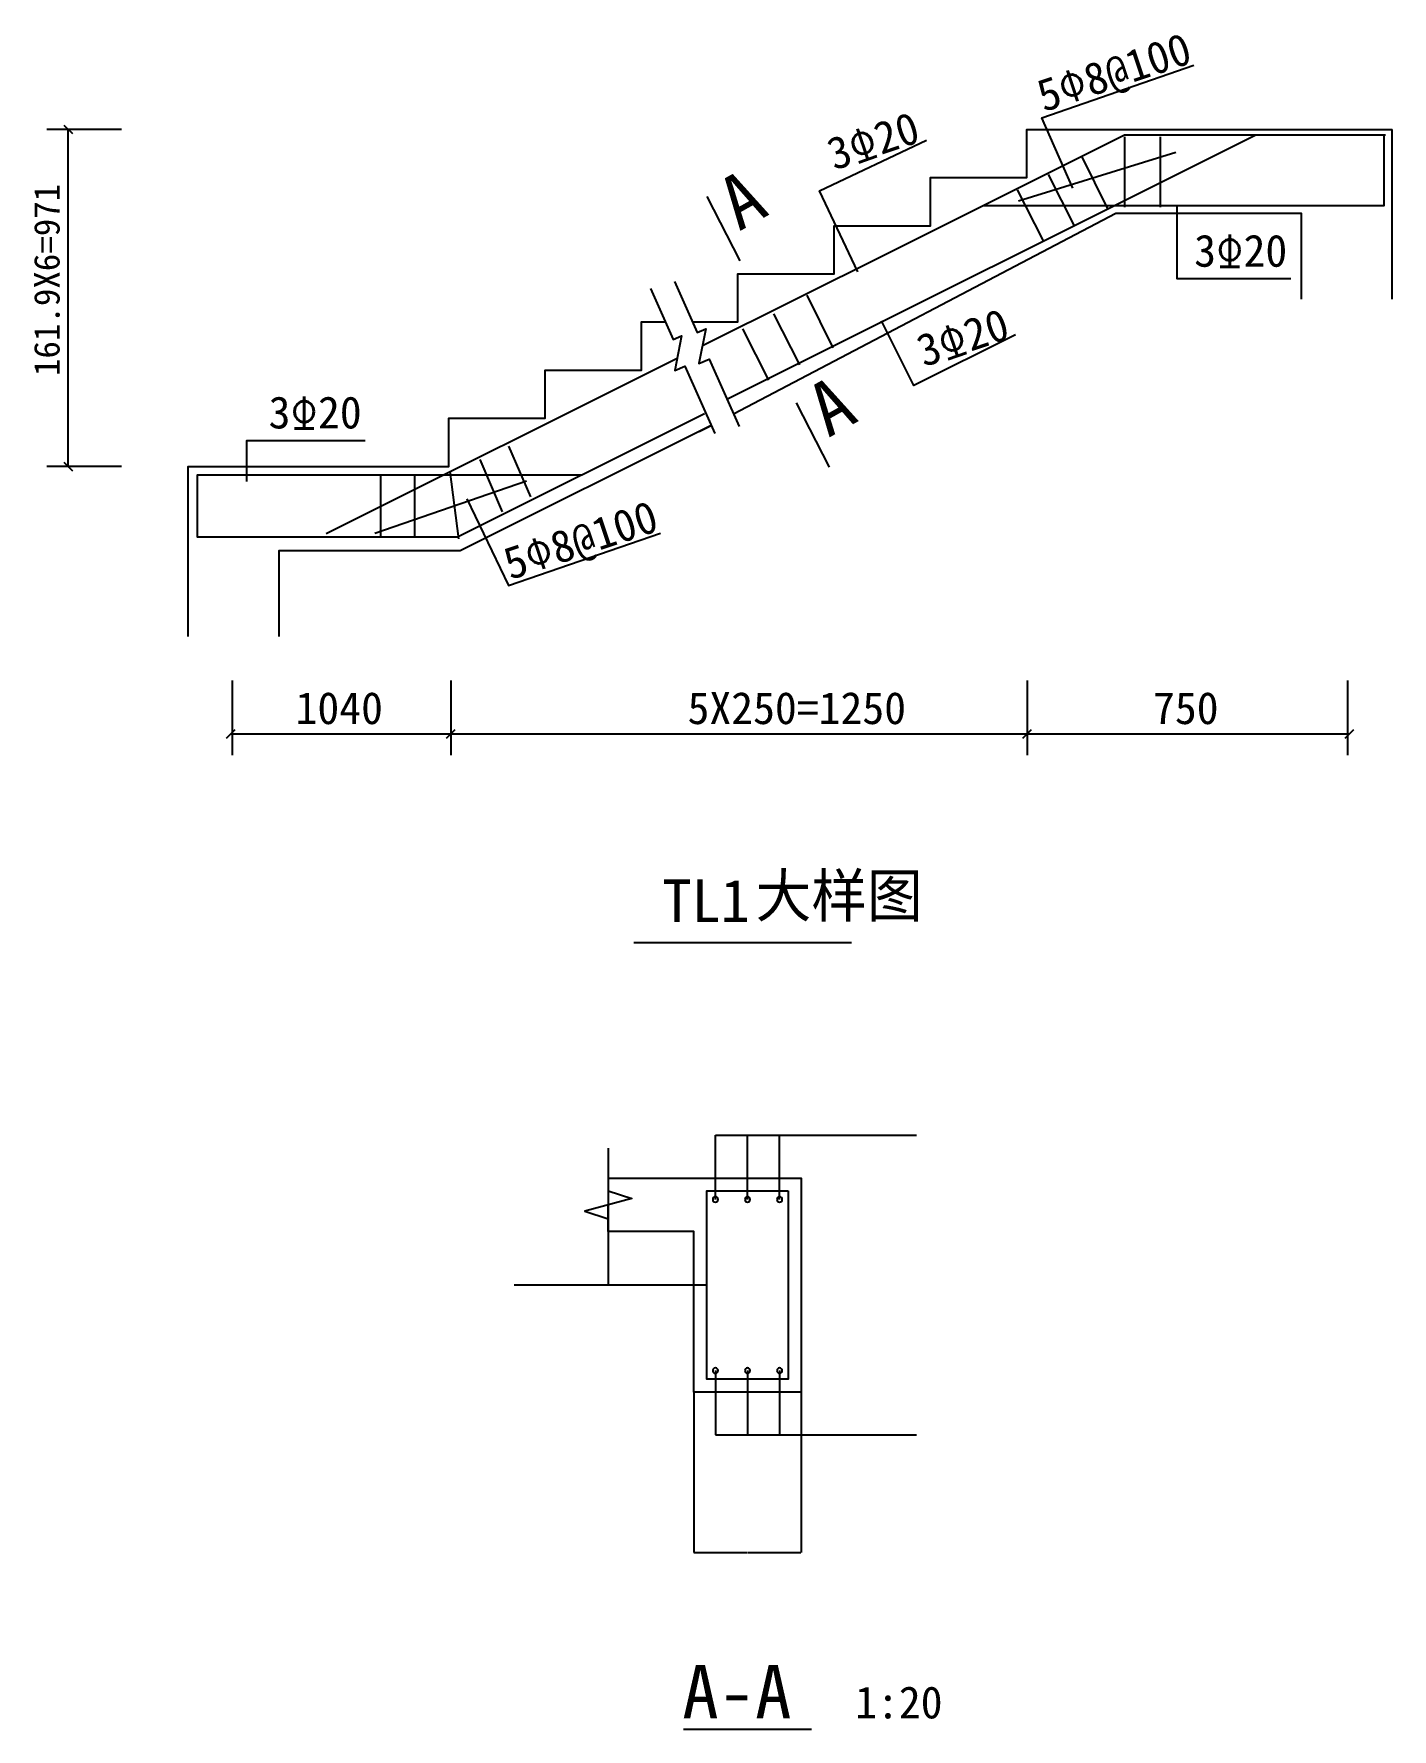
# Model space of a CAD drawing. Header units: metres. Extents: x 24429 to 37116, y -21301 to -5458.
import ezdxf

# ---------------------------------------------------------------- set-up
doc = ezdxf.new("R2010")
doc.units = ezdxf.units.M
for name, color, linetype in [('ASD_BAR', 1, 'Continuous'), ('中文', 3, 'Continuous'), ('尺寸标注', 7, 'Continuous'), ('轮廓线', 4, 'Continuous'), ('钢筋', 1, 'Continuous'), ('钢筋标注', 11, 'Continuous')]:
    doc.layers.add(name, color=color, linetype=linetype)
doc.dimstyles.get("Standard").update_dxf_attribs({"dimtxt": 2.5, "dimasz": 2.5, "dimexe": 1.25, "dimexo": 0.625, "dimtad": 1, "dimcen": 2.5, "dimazin": 3, "dimtfac": 1, "dimtmove": 0, "dimatfit": 3})

# ---------------------------------------------------------------- blocks, each defined once
blk = doc.blocks.new('*D1')
for p, q in [((29794.73, -16150.71), (29794.73, -16400.71)), ((29794.48, -16400.71), (29794.23, -16400.71)), ((29794.73, -16650.71), (29794.73, -16400.71)), ((29794.73, -16400.71), (29794.73, -16400.71)), ((29794.98, -16400.71), (29795.23, -16400.71))]:
    blk.add_line(p, q)
at = {"layer": 'Defpoints'}
for p in [(29794.73, -16150.71), (29794.73, -16400.71), (29794.73, -16650.71)]:
    blk.add_point(p, dxfattribs=at)
at = {"layer": '尺寸标注', "insert": (29794.73, -16399.585), "char_height": 1, "attachment_point": 5}
blk.add_mtext('0', dxfattribs=at)
blk = doc.blocks.new('*D2')
for p, q in [((29794.73, -16150.71), (29794.73, -17150.71)), ((30193.23, -17150.71), (29794.48, -17150.71)), ((30594.98, -17150.71), (30196.23, -17150.71)), ((30594.73, -18150.71), (30594.73, -17150.71))]:
    blk.add_line(p, q)
at = {"layer": 'Defpoints'}
for p in [(29794.73, -16150.71), (30594.73, -17150.71), (30594.73, -18150.71)]:
    blk.add_point(p, dxfattribs=at)
at = {"layer": '尺寸标注', "insert": (30194.73, -17150.71), "char_height": 1, "attachment_point": 5}
blk.add_mtext('800', dxfattribs=at)
blk = doc.blocks.new('*D3')
for p, q in [((30594.73, -18150.71), (30594.73, -19650.71)), ((31594.73, -18150.71), (31594.73, -19650.71)), ((30594.98, -19650.71), (31092.73, -19650.71)), ((31096.73, -19650.71), (31594.48, -19650.71))]:
    blk.add_line(p, q)
at = {"layer": 'Defpoints'}
for p in [(30594.73, -18150.71), (31594.73, -18150.71), (30594.73, -19650.71)]:
    blk.add_point(p, dxfattribs=at)
at = {"layer": '尺寸标注', "insert": (31094.73, -19650.71), "char_height": 1, "attachment_point": 5}
blk.add_mtext('1000', dxfattribs=at)

msp = doc.modelspace()

# ---------------------------------------------------------------- linework, layer by layer
at = {"layer": 'ASD_BAR'}
msp.add_lwpolyline([(31474.73, -16270.71), (31474.73, -18030.71), (30714.73, -18030.71), (30714.73, -16270.71)], close=True, dxfattribs=at)
for points in [[(30769.73, -16350.71, 1), (30819.73, -16350.71, 1)], [(31069.73, -16350.71, 1), (31119.73, -16350.71, 1)], [(31369.73, -16350.71, 1), (31419.73, -16350.71, 1)], [(30769.73, -17950.71, 1), (30819.73, -17950.71, 1)], [(31069.73, -17950.71, 1), (31119.73, -17950.71, 1)], [(31369.73, -17950.71, 1), (31419.73, -17950.71, 1)]]:
    msp.add_lwpolyline(points, format="xyb", close=True, dxfattribs=at)
at = {"layer": '中文'}
msp.add_lwpolyline([(30497.11, -21300.71), (31692.34, -21300.71)], dxfattribs=at)
at = {"layer": '尺寸标注'}
for p, q in [((25248.5, -6349.9), (24548.5, -6349.9)), ((24748.5, -9499.9), (24748.5, -6349.9)), ((25248.5, -9499.9), (24548.5, -9499.9)), ((33706.66, -11499.9), (33706.66, -12199.9)), ((36700.59, -11499.9), (36700.59, -12199.9))]:
    msp.add_line(p, q, dxfattribs=at)
for points in [[(24708.5, -6309.9), (24788.5, -6389.9)], [(24708.5, -9459.9), (24788.5, -9539.9)], [(26280.29, -11499.9), (26280.29, -12199.9)], [(28324.03, -11499.9), (28324.03, -12199.9)], [(26228.19, -12039.9), (26308.19, -11959.9)], [(26268.19, -11999.9), (26704.9, -11999.9), (28399.33, -11999.9), (34699.33, -11999.9), (36304.9, -11999.9), (36717.12, -11999.9)], [(28284.03, -12039.9), (28364.03, -11959.9)], [(33666.66, -12039.9), (33746.66, -11959.9)], [(36677.12, -12039.9), (36757.12, -11959.9)]]:
    msp.add_lwpolyline(points, dxfattribs=at)
at = {"layer": '轮廓线'}
msp.add_line((37115.73, -7936.04), (37115.73, -6349.9), dxfattribs=at)
for points in [[(30581.9, -8149.9), (31004.9, -8149.9), (31004.9, -7699.9), (31904.9, -7699.9), (31904.9, -7249.9), (32804.9, -7249.9), (32804.9, -6799.9), (33704.9, -6799.9), (33704.9, -6349.9), (37115.73, -6349.9)], [(36269.03, -7936.04), (36269.03, -7136.04), (34534.96, -7136.04), (30964.6, -9012.7)], [(30187.65, -7835.84), (30399.31, -8313.02), (30479.46, -8280.98), (30414.84, -8603.92), (30509.68, -8561.85), (30789.6, -9192.93)], [(30413.54, -7770.34), (30625.2, -8247.52), (30705.35, -8215.48), (30640.73, -8538.42), (30735.57, -8496.35), (31015.49, -9127.43)], [(25870.75, -11089.06), (25870.75, -9499.9), (26304.9, -9499.9), (28304.9, -9499.9), (28304.9, -9049.9), (29204.9, -9049.9), (29204.9, -8599.9), (30104.9, -8599.9), (30104.9, -8149.9), (30326.96, -8149.9)], [(30642.99, -9173.51), (30755.94, -9117.03), (28411.88, -10289.06), (26717.45, -10289.06), (26717.45, -11089.06)], [(30031.62, -13949.42), (32066.73, -13949.42)], [(29794.73, -15870.71), (29794.73, -16270.71), (30013.47, -16341.79), (29575.98, -16459.64), (29794.73, -16530.71), (29794.73, -16930.71)], [(29794.73, -16150.71), (31594.73, -16150.71), (31594.73, -18150.71), (30594.73, -18150.71), (30594.73, -16650.71), (29794.73, -16650.71)]]:
    msp.add_lwpolyline(points, dxfattribs=at)
at = {"layer": '钢筋'}
for points in [[(30674.2, -8371.16), (32404.9, -7505.8), (34616.7, -6399.9), (37054.9, -6399.9)], [(30901.81, -8871.13), (35844.27, -6399.9)], [(33291.97, -7062.27), (37040.99, -7062.27), (37040.99, -6399.9)], [(34615.48, -6419.51), (34615.48, -7076.47)], [(34948.44, -6419.51), (34948.44, -7076.47)], [(35287.53, -6399.9), (35887.53, -6399.9)], [(34214.2, -6598.74), (34456.78, -7091.46)], [(33903.32, -6772.92), (34145.9, -7250)], [(33613.07, -6914.43), (33855.64, -7391.51)], [(31649.12, -7899.48), (31891.7, -8392.2)], [(31338.24, -8073.66), (31580.82, -8550.74)], [(31047.99, -8215.17), (31290.56, -8692.25)], [(27159.96, -10128.27), (30437.76, -8489.37)], [(29544.27, -9581.01), (25954.9, -9581.01), (25954.9, -10159.38), (28387.53, -10159.38), (30693.14, -9006.57)], [(28862.13, -9310.58), (29069.35, -9783.99)], [(28595.7, -9436.33), (28802.92, -9924.54)], [(27666.61, -9586.64), (27666.61, -10156.21)], [(27984.84, -9586.64), (27984.84, -10163.61)], [(28312.89, -9547.83), (28395.52, -10176.2)]]:
    msp.add_lwpolyline(points, dxfattribs=at)
at = {"layer": '钢筋标注'}
for p, q in [((30794.73, -15750.71), (32674.73, -15750.71)), ((30794.73, -16350.71), (30794.73, -15750.71)), ((31094.73, -16350.71), (31094.73, -15750.71)), ((31394.73, -16350.71), (31394.73, -15750.71)), ((30794.73, -17950.71), (30794.73, -18550.71)), ((31094.73, -17950.71), (31094.73, -18550.71)), ((31394.73, -17950.71), (31394.73, -18550.71)), ((30794.73, -18550.71), (32674.73, -18550.71))]:
    msp.add_line(p, q, dxfattribs=at)
for points in [[(34132.46, -6899.09), (33845.3, -6240.65), (35264.2, -5751.04)], [(32124.78, -7679.81), (31767.61, -6923.86), (32767.7, -6451.33)], [(33625.71, -7017.27), (35095.29, -6561.43)], [(30714.57, -6975.83), (31023.44, -7577.83)], [(36170.19, -7746.41), (35109.23, -7746.41), (35109.23, -7069.54)], [(33598.27, -8270.5), (32649.22, -8744.78), (32346.64, -8139.31)], [(31548.52, -8905.3), (31857.39, -9507.3)], [(26418.37, -9641.64), (26418.37, -9258.08), (27524.48, -9258.08)], [(27612.29, -10123.77), (29031.19, -9634.16)], [(28473.76, -9802.99), (28862.27, -10613.38), (30281.17, -10123.77)], [(30714.73, -17150.71), (28914.73, -17150.71)]]:
    msp.add_lwpolyline(points, dxfattribs=at)

# ---------------------------------------------------------------- texts
at = {"layer": '中文'}
for s, height, p in [('大样图', 400, (31171.55, -13710.48)), ('TL1', 400, (30299.9, -13758.98)), ('A-A', 500, (30485.2, -21200.71)), ('  1:20', 300, (31692.34, -21200.71))]:
    msp.add_text(s, height=height, dxfattribs=at).set_placement(p)
at = {"layer": '尺寸标注'}
for s, height, rotation, p in [('A', 500, 29.25, (31015.51, -7305.83)), ('161.9X6=971', 240, 89.99, (24669.28, -8654.81)), ('A', 500, 29.25, (31849.47, -9235.3))]:
    msp.add_text(s, height=height, rotation=rotation, dxfattribs=at).set_placement(p)
for s, p in [('1040', (26873.29, -11907.9)), ('5X250=1250', (30534.89, -11907.9)), ('750', (34882.82, -11907.9))]:
    msp.add_text(s, height=300, dxfattribs=at).set_placement(p)
at = {"layer": '钢筋标注'}
for s, p in [('5%%1308@100', (33862.2, -6190)), ('3%%13120', (31903.1, -6735.07)), ('3%%13120', (32740.14, -8573.23)), ('5%%1308@100', (28879.16, -10562.73))]:
    msp.add_text(s, height=300, rotation=18.43, dxfattribs=at).set_placement(p)
for p in [(35267.24, -7633.6), (26621.53, -9145.27)]:
    msp.add_text('3%%13120', height=300, dxfattribs=at).set_placement(p)

# ---------------------------------------------------------------- dimensions: what is measured, and where the dimension line sits
at = {"layer": '尺寸标注'}
for base, p1, p2, picture, middle in [((29794.73, -16400.71), (29794.73, -16150.71), (29794.73, -16650.71), '*D1', (29794.73, -16399.585)), ((30594.73, -17150.71), (30594.73, -18150.71), (29794.73, -16150.71), '*D2', (30194.73, -17150.71)), ((30594.73, -19650.71), (30594.73, -18150.71), (31594.73, -18150.71), '*D3', (31094.73, -19650.71))]:
    dim = msp.add_linear_dim(base=base, p1=p1, p2=p2, dimstyle='Standard', dxfattribs=at)
    dim.commit()
    dim.dimension.update_dxf_attribs({"geometry": picture, "text_midpoint": middle})

doc.saveas('drawing.dxf')
